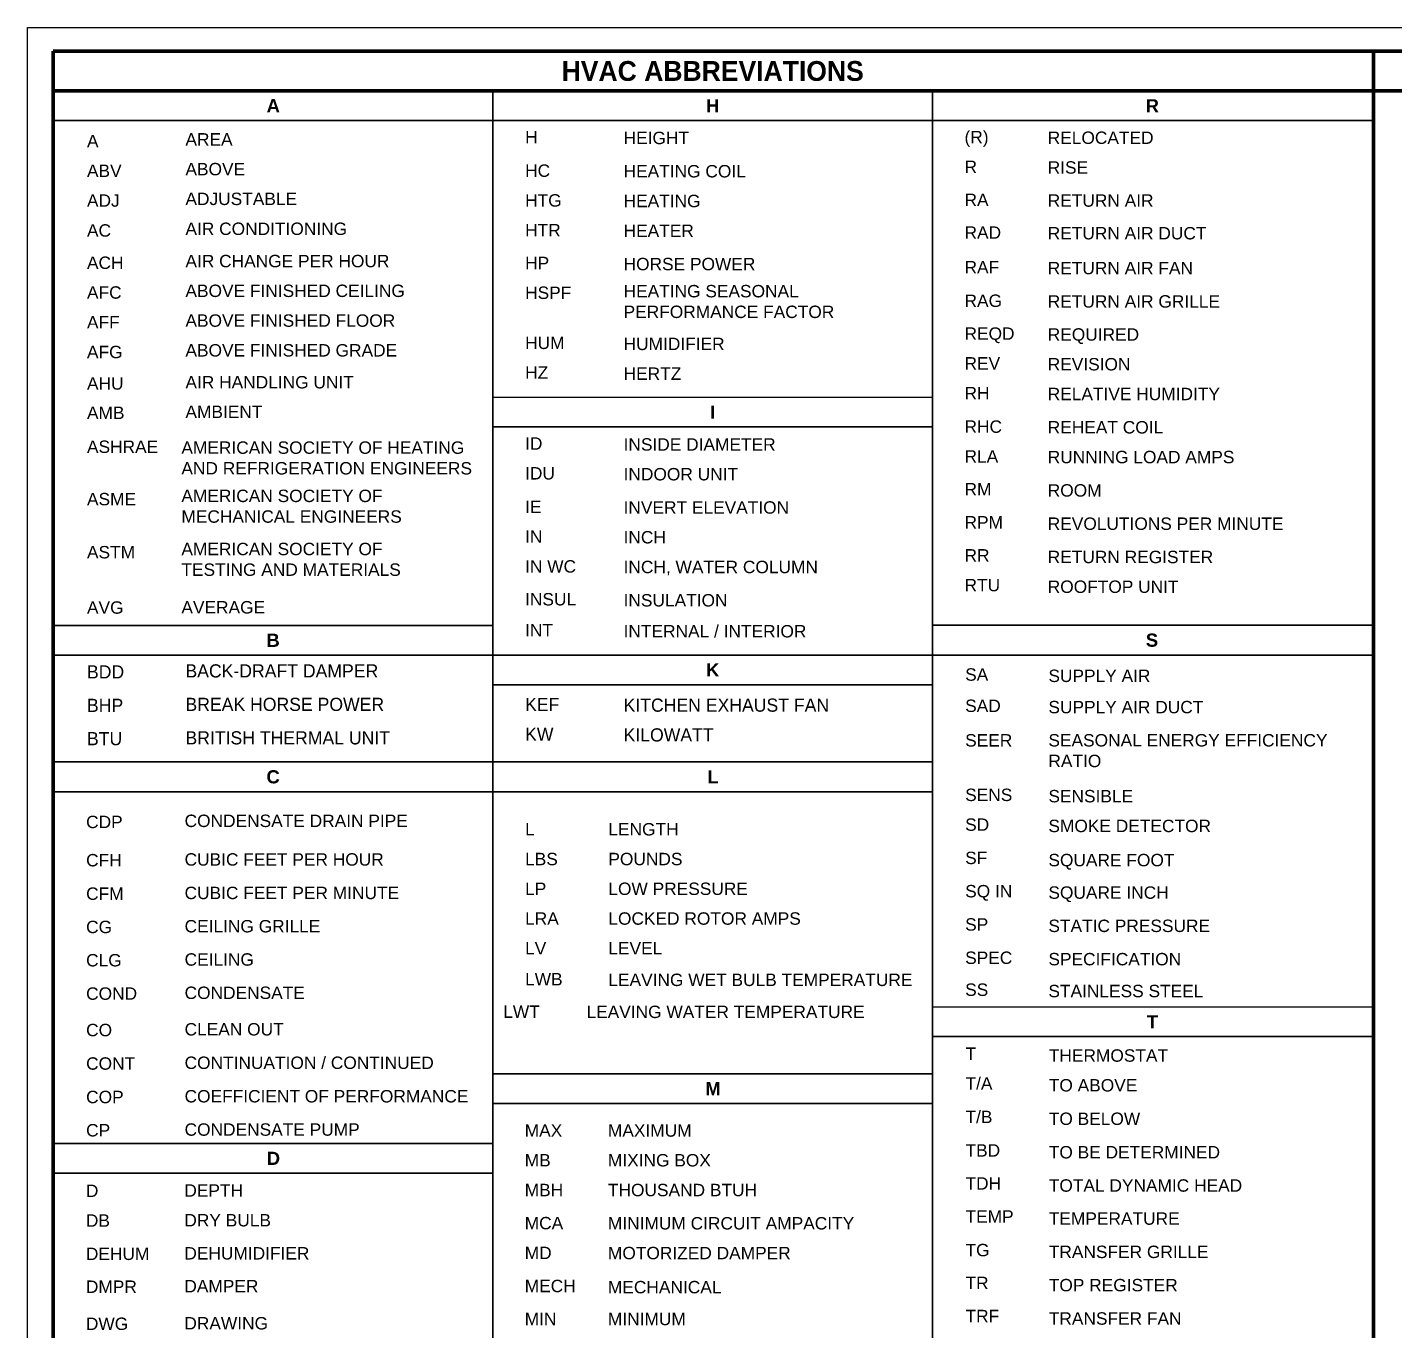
# Model space of a CAD drawing. Header units: inches. Extents: x 2025 to 34930, y -6955 to 4650.
# Drawn here: x 5035 to 5587, y 1580 to 2105 of the extents above; entities that cross this region are included whole.
import ezdxf

# ---------------------------------------------------------------- set-up
doc = ezdxf.new("R2010")
doc.units = ezdxf.units.IN
doc.header["$MEASUREMENT"] = 0
doc.layers.get('DEFPOINTS').update_dxf_attribs({"color": 104})
doc.layers.add('PDF-TEXT', color=7, linetype='Continuous', lineweight=35)
doc.styles.add('Century Gothic', font='GOTHIC.TTF', dxfattribs={"height": 5.3125})
doc.styles.add('Century Gothic_B', font='GOTHICB.TTF', dxfattribs={"height": 6.659722})
doc.styles.add('PDF Arial', font='arial.ttf')

msp = doc.modelspace()

# ---------------------------------------------------------------- linework, layer by layer
at = {"layer": 'DEFPOINTS', "color": 18, "true_color": 0x000000}
msp.add_lwpolyline([(5035.23, 2105.41), (6503.81, 2105.41), (6503.81, 1024.33), (5035.23, 1024.33)], close=True, dxfattribs=at)
at = {"layer": 'PDF-TEXT', "color": 42, "lineweight": 100}
for p, q in [((5045.71, 1038.16), (5045.71, 2095.84)), ((5045.71, 2095.84), (6492.12, 2095.84)), ((5578.16, 2095.84), (5578.16, 1038.16)), ((5045.71, 2079.82), (6492.12, 2079.82))]:
    msp.add_line(p, q, dxfattribs=at)
at = {"layer": 'PDF-TEXT'}
for p, q in [((5222.98, 2079.82), (5222.92, 1194.72)), ((5400.19, 2079.84), (5400.19, 1194.71)), ((5045.71, 2067.83), (5578.16, 2067.83)), ((5400.25, 1956.19), (5222.98, 1956.22)), ((5223.1, 1944.23), (5400.25, 1944.23)), ((5222.98, 1864.18), (5045.71, 1864.21)), ((5400.24, 1864.24), (5578.16, 1864.24)), ((5045.71, 1852.22), (5578.16, 1852.22)), ((5223.1, 1840.3), (5400.25, 1840.3)), ((5045.71, 1809.12), (5400.23, 1809.12)), ((5045.71, 1797.15), (5400.23, 1797.15)), ((5578.16, 1710.31), (5400.27, 1710.33)), ((5400.39, 1698.35), (5578.16, 1698.35)), ((5223.1, 1683.38), (5400.22, 1683.38)), ((5223.1, 1671.38), (5400.22, 1671.38)), ((5045.71, 1655.28), (5222.95, 1655.25)), ((5045.56, 1643.32), (5222.95, 1643.29))]:
    msp.add_line(p, q, dxfattribs=at)

# ---------------------------------------------------------------- texts
at = {"layer": 'PDF-TEXT', "color": 42, "insert": (5311.62, 2087.76), "char_height": 8, "width": 531.8159, "attachment_point": 5, "style": 'Century Gothic_B'}
msp.add_mtext('HVAC ABBREVIATIONS', dxfattribs=at)
at = {"layer": 'PDF-TEXT'}
for s, insert, char_height, width, attachment_point, style in [('{\\fArial|b1|i0|c0|p34;A}', (5134.4, 2073.8), 5.3125, 177.3908, 5, 'Century Gothic_B'), ('{\\fArial|b1|i0|c0|p34;H}', (5311.62, 2073.77), 5.3125, 177.2703, 5, 'Century Gothic_B'), ('{\\fArial|b1|i0|c0|p34;R}', (5488.89, 2073.76), 5.3125, 177.2703, 5, 'Century Gothic_B'), ('AREA', (5098.99, 2062.73), 5, 122.1208, 1, 'PDF Arial'), ('H', (5235.96, 2063.66), 5, 122.1208, 1, 'PDF Arial'), ('HEIGHT', (5275.68, 2063.3), 5, 122.1208, 1, 'PDF Arial'), ('(R)', (5413.17, 2063.66), 5, 122.1208, 1, 'PDF Arial'), ('RELOCATED', (5446.72, 2063.39), 5, 122.1208, 1, 'PDF Arial'), ('A', (5059.28, 2062.05), 5, 122.1208, 1, 'PDF Arial'), ('R', (5413.17, 2051.66), 5, 122.1208, 1, 'PDF Arial'), ('RISE', (5446.72, 2051.39), 5, 122.1208, 1, 'PDF Arial'), ('ABV', (5059.28, 2050.05), 5, 122.1208, 1, 'PDF Arial'), ('ABOVE', (5098.99, 2050.73), 5, 122.1208, 1, 'PDF Arial'), ('HC', (5235.96, 2050.11), 5, 122.1208, 1, 'PDF Arial'), ('HEATING COIL', (5275.68, 2049.88), 5, 122.1208, 1, 'PDF Arial'), ('ADJ', (5059.28, 2038.05), 5, 122.1208, 1, 'PDF Arial'), ('ADJUSTABLE', (5098.99, 2038.73), 5, 122.1208, 1, 'PDF Arial'), ('HTG', (5235.96, 2038.11), 5, 122.1208, 1, 'PDF Arial'), ('HEATING ', (5275.68, 2037.88), 5, 122.1208, 1, 'PDF Arial'), ('RA', (5413.17, 2038.32), 5, 122.1208, 1, 'PDF Arial'), ('RETURN AIR', (5446.72, 2038.06), 5, 122.1208, 1, 'PDF Arial'), ('AC', (5059.28, 2025.99), 5, 122.1208, 1, 'PDF Arial'), ('AIR CONDITIONING', (5098.99, 2026.67), 5, 122.1208, 1, 'PDF Arial'), ('HTR', (5235.96, 2026.11), 5, 122.1208, 1, 'PDF Arial'), ('HEATER', (5275.68, 2025.88), 5, 122.1208, 1, 'PDF Arial'), ('RAD', (5413.17, 2025.14), 5, 122.1208, 1, 'PDF Arial'), ('RETURN AIR DUCT', (5446.72, 2024.88), 5, 122.1208, 1, 'PDF Arial'), ('ACH', (5059.28, 2012.97), 5, 122.1208, 1, 'PDF Arial'), ('AIR CHANGE PER HOUR', (5098.99, 2013.65), 5, 122.1208, 1, 'PDF Arial'), ('HP', (5235.96, 2012.87), 5, 122.1208, 1, 'PDF Arial'), ('HORSE POWER', (5275.68, 2012.45), 5, 122.1208, 1, 'PDF Arial'), ('RAF', (5413.17, 2011.18), 5, 122.1208, 1, 'PDF Arial'), ('RETURN AIR FAN', (5446.72, 2010.83), 5, 122.1208, 1, 'PDF Arial'), ('ABOVE FINISHED CEILING', (5098.99, 2001.65), 5, 122.1208, 1, 'PDF Arial'), ('HEATING SEASONAL\\PPERFORMANCE FACTOR', (5275.68, 2001.51), 5, 122.1208, 1, 'PDF Arial'), ('AFC', (5059.28, 2000.97), 5, 122.1208, 1, 'PDF Arial'), ('HSPF', (5235.96, 2000.87), 5, 122.1208, 1, 'PDF Arial'), ('RAG', (5413.17, 1997.64), 5, 122.1208, 1, 'PDF Arial'), ('RETURN AIR GRILLE', (5446.72, 1997.37), 5, 122.1208, 1, 'PDF Arial'), ('AFF', (5059.28, 1988.97), 5, 122.1208, 1, 'PDF Arial'), ('ABOVE FINISHED FLOOR', (5098.99, 1989.65), 5, 122.1208, 1, 'PDF Arial'), ('HUM', (5235.96, 1980.66), 5, 122.1208, 1, 'PDF Arial'), ('HUMIDIFIER', (5275.68, 1980.24), 5, 122.1208, 1, 'PDF Arial'), ('REQD', (5413.17, 1984.39), 5, 122.1208, 1, 'PDF Arial'), ('REQUIRED', (5446.72, 1984.04), 5, 122.1208, 1, 'PDF Arial'), ('AFG', (5059.28, 1976.97), 5, 122.1208, 1, 'PDF Arial'), ('ABOVE FINISHED GRADE', (5098.99, 1977.65), 5, 122.1208, 1, 'PDF Arial'), ('HZ', (5235.96, 1968.66), 5, 122.1208, 1, 'PDF Arial'), ('REV', (5413.17, 1972.39), 5, 122.1208, 1, 'PDF Arial'), ('REVISION', (5446.72, 1972.04), 5, 122.1208, 1, 'PDF Arial'), ('AHU', (5059.28, 1964.28), 5, 122.1208, 1, 'PDF Arial'), ('AIR HANDLING UNIT', (5098.99, 1964.78), 5, 122.1208, 1, 'PDF Arial'), ('HERTZ', (5275.68, 1968.24), 5, 122.1208, 1, 'PDF Arial'), ('RH', (5413.17, 1960.39), 5, 122.1208, 1, 'PDF Arial'), ('RELATIVE HUMIDITY', (5446.72, 1960.04), 5, 122.1208, 1, 'PDF Arial'), ('AMB', (5059.28, 1952.44), 5, 122.1208, 1, 'PDF Arial'), ('AMBIENT', (5098.99, 1952.85), 5, 122.1208, 1, 'PDF Arial'), ('{\\fArial|b1|i0|c0|p34;I}', (5311.61, 1950.21), 5.3125, 177.2597, 5, 'Century Gothic_B'), ('RHC', (5413.17, 1946.88), 5, 122.1208, 1, 'PDF Arial'), ('REHEAT COIL', (5446.72, 1946.61), 5, 122.1208, 1, 'PDF Arial'), ('ASHRAE', (5059.28, 1938.76), 5, 122.1208, 1, 'PDF Arial'), ('AMERICAN SOCIETY OF HEATING\\PAND REFRIGERATION ENGINEERS', (5097.36, 1938.41), 5, 122.1208, 1, 'PDF Arial'), ('ID', (5235.96, 1940.05), 5, 122.1208, 1, 'PDF Arial'), ('INSIDE DIAMETER', (5275.68, 1939.69), 5, 122.1208, 1, 'PDF Arial'), ('RLA', (5413.17, 1934.88), 5, 122.1208, 1, 'PDF Arial'), ('RUNNING LOAD AMPS', (5446.72, 1934.61), 5, 122.1208, 1, 'PDF Arial'), ('IDU', (5235.96, 1928.05), 5, 122.1208, 1, 'PDF Arial'), ('INDOOR UNIT', (5275.68, 1927.69), 5, 122.1208, 1, 'PDF Arial'), ('AMERICAN SOCIETY OF \\PMECHANICAL ENGINEERS', (5097.36, 1918.95), 5, 122.1208, 1, 'PDF Arial'), ('RM', (5413.17, 1921.63), 5, 122.1208, 1, 'PDF Arial'), ('ROOM', (5446.72, 1921.16), 5, 122.1208, 1, 'PDF Arial'), ('ASME', (5059.28, 1917.64), 5, 122.1208, 1, 'PDF Arial'), ('IE', (5235.96, 1914.51), 5, 122.1208, 1, 'PDF Arial'), ('INVERT ELEVATION', (5275.68, 1914.27), 5, 122.1208, 1, 'PDF Arial'), ('RPM', (5413.17, 1908.29), 5, 122.1208, 1, 'PDF Arial'), ('IN', (5235.96, 1902.51), 5, 122.1208, 1, 'PDF Arial'), ('INCH', (5275.68, 1902.27), 5, 122.1208, 1, 'PDF Arial'), ('REVOLUTIONS PER MINUTE', (5446.72, 1907.73), 5, 122.1208, 1, 'PDF Arial'), ('AMERICAN SOCIETY OF \\PTESTING AND MATERIALS', (5097.36, 1897.53), 5, 122.1208, 1, 'PDF Arial'), ('ASTM', (5059.28, 1896.23), 5, 122.1208, 1, 'PDF Arial'), ('RR', (5413.17, 1894.96), 5, 122.1208, 1, 'PDF Arial'), ('RETURN REGISTER', (5446.72, 1894.31), 5, 122.1208, 1, 'PDF Arial'), ('IN WC', (5235.96, 1890.51), 5, 122.1208, 1, 'PDF Arial'), ('INCH, WATER COLUMN', (5275.68, 1890.27), 5, 122.1208, 1, 'PDF Arial'), ('RTU', (5413.17, 1882.96), 5, 122.1208, 1, 'PDF Arial'), ('ROOFTOP UNIT', (5446.72, 1882.31), 5, 122.1208, 1, 'PDF Arial'), ('INSUL', (5235.96, 1877.26), 5, 122.1208, 1, 'PDF Arial'), ('INSULATION', (5275.68, 1876.84), 5, 122.1208, 1, 'PDF Arial'), ('AVG', (5059.28, 1873.92), 5, 122.1208, 1, 'PDF Arial'), ('AVERAGE', (5097.36, 1874.01), 5, 122.1208, 1, 'PDF Arial'), ('INT', (5235.96, 1864.77), 5, 122.1208, 1, 'PDF Arial'), ('INTERNAL / INTERIOR', (5275.68, 1864.36), 5, 122.1208, 1, 'PDF Arial'), ('{\\fArial|b1|i0|c0|p34;B}', (5134.34, 1858.2), 5.3125, 177.2703, 5, 'Century Gothic_B'), ('{\\fArial|b1|i0|c0|p34;S}', (5488.77, 1858.23), 5.3125, 177.2703, 5, 'Century Gothic_B'), ('{\\fArial|b1|i0|c0|p34;K}', (5311.61, 1846.27), 5.3125, 177.2513, 5, 'Century Gothic_B'), ('SA', (5413.42, 1846.9), 5, 122.1208, 1, 'PDF Arial'), ('SUPPLY AIR', (5447, 1846.37), 5, 122.1208, 1, 'PDF Arial'), ('SAD', (5413.42, 1834.29), 5, 122.1208, 1, 'PDF Arial'), ('SUPPLY AIR DUCT', (5447, 1833.76), 5, 122.1208, 1, 'PDF Arial'), ('SEER', (5413.42, 1820.36), 5, 122.1208, 1, 'PDF Arial'), ('SEASONAL ENERGY EFFICIENCY RATIO', (5447, 1820.38), 5, 122.1208, 1, 'PDF Arial'), ('{\\fArial|b1|i0|c0|p34;C}', (5134.34, 1803.12), 5.3125, 177.2712, 5, 'Century Gothic_B'), ('{\\fArial|b1|i0|c0|p34;L}', (5311.73, 1803.12), 5.3125, 177.2703, 5, 'Century Gothic_B'), ('SENS', (5413.42, 1798.37), 5, 122.1208, 1, 'PDF Arial'), ('SENSIBLE', (5447, 1797.84), 5, 122.1208, 1, 'PDF Arial'), ('CDP', (5058.93, 1787.45), 5, 122.1208, 1, 'PDF Arial'), ('CONDENSATE DRAIN PIPE', (5098.64, 1787.89), 5, 122.1208, 1, 'PDF Arial'), ('L', (5235.96, 1784.49), 5, 122.1208, 1, 'PDF Arial'), ('LENGTH', (5269.54, 1784.49), 5, 122.1208, 1, 'PDF Arial'), ('SD', (5413.42, 1786.37), 5, 122.1208, 1, 'PDF Arial'), ('SMOKE DETECTOR', (5447, 1785.84), 5, 122.1208, 1, 'PDF Arial'), ('CFH', (5058.93, 1772.02), 5, 122.1208, 1, 'PDF Arial'), ('CUBIC FEET PER HOUR', (5098.64, 1772.32), 5, 122.1208, 1, 'PDF Arial'), ('LBS', (5235.96, 1772.49), 5, 122.1208, 1, 'PDF Arial'), ('POUNDS', (5269.54, 1772.49), 5, 122.1208, 1, 'PDF Arial'), ('SF', (5413.42, 1772.95), 5, 122.1208, 1, 'PDF Arial'), ('SQUARE FOOT', (5447, 1772.06), 5, 122.1208, 1, 'PDF Arial'), ('LP', (5235.96, 1760.49), 5, 122.1208, 1, 'PDF Arial'), ('LOW PRESSURE', (5269.54, 1760.49), 5, 122.1208, 1, 'PDF Arial'), ('SQ IN', (5413.42, 1759.52), 5, 122.1208, 1, 'PDF Arial'), ('SQUARE INCH', (5447, 1758.96), 5, 122.1208, 1, 'PDF Arial'), ('CFM', (5058.93, 1758.52), 5, 122.1208, 1, 'PDF Arial'), ('CUBIC FEET PER MINUTE', (5098.64, 1758.82), 5, 122.1208, 1, 'PDF Arial'), ('LRA', (5235.96, 1748.49), 5, 122.1208, 1, 'PDF Arial'), ('LOCKED ROTOR AMPS', (5269.54, 1748.49), 5, 122.1208, 1, 'PDF Arial'), ('CG', (5058.93, 1745.1), 5, 122.1208, 1, 'PDF Arial'), ('CEILING GRILLE', (5098.64, 1745.39), 5, 122.1208, 1, 'PDF Arial'), ('SP', (5413.42, 1746.1), 5, 122.1208, 1, 'PDF Arial'), ('STATIC PRESSURE', (5447, 1745.54), 5, 122.1208, 1, 'PDF Arial'), ('CLG', (5058.93, 1731.67), 5, 122.1208, 1, 'PDF Arial'), ('CEILING', (5098.64, 1731.97), 5, 122.1208, 1, 'PDF Arial'), ('LV', (5235.96, 1736.49), 5, 122.1208, 1, 'PDF Arial'), ('LEVEL', (5269.54, 1736.49), 5, 122.1208, 1, 'PDF Arial'), ('SPEC', (5413.42, 1732.67), 5, 122.1208, 1, 'PDF Arial'), ('SPECIFICATION', (5447, 1732.11), 5, 122.1208, 1, 'PDF Arial'), ('LWB', (5235.96, 1724.02), 5, 122.1208, 1, 'PDF Arial'), ('COND', (5058.93, 1718.22), 5, 122.1208, 1, 'PDF Arial'), ('CONDENSATE', (5098.64, 1718.54), 5, 122.1208, 1, 'PDF Arial'), ('SS', (5413.42, 1719.79), 5, 122.1208, 1, 'PDF Arial'), ('STAINLESS STEEL', (5447, 1719.25), 5, 122.1208, 1, 'PDF Arial'), ('LWT', (5227.15, 1710.93), 5, 122.1208, 1, 'PDF Arial'), ('CLEAN OUT', (5098.64, 1703.82), 5, 122.1208, 1, 'PDF Arial'), ('{\\fArial|b1|i0|c0|p34;T}', (5488.97, 1704.33), 5.3125, 177.1523, 5, 'Century Gothic_B'), ('CO', (5058.93, 1703.52), 5, 122.1208, 1, 'PDF Arial'), ('T', (5413.57, 1693.98), 5, 122.1208, 1, 'PDF Arial'), ('THERMOSTAT', (5447.15, 1693.24), 5, 122.1208, 1, 'PDF Arial'), ('CONT', (5058.93, 1690.02), 5, 122.1208, 1, 'PDF Arial'), ('CONTINUATION / CONTINUED', (5098.64, 1690.32), 5, 122.1208, 1, 'PDF Arial'), ('T/A', (5413.57, 1681.98), 5, 122.1208, 1, 'PDF Arial'), ('COP', (5058.93, 1676.52), 5, 122.1208, 1, 'PDF Arial'), ('COEFFICIENT OF PERFORMANCE', (5098.64, 1676.82), 5, 122.1208, 1, 'PDF Arial'), ('{\\fArial|b1|i0|c0|p34;M}', (5311.73, 1677.38), 5.3125, 177.2703, 5, 'Century Gothic_B'), ('TO ABOVE', (5447.15, 1681.24), 5, 122.1208, 1, 'PDF Arial'), ('T/B', (5413.57, 1668.48), 5, 122.1208, 1, 'PDF Arial'), ('TO BELOW', (5447.15, 1667.74), 5, 122.1208, 1, 'PDF Arial'), ('CP', (5058.93, 1663.1), 5, 122.1208, 1, 'PDF Arial'), ('CONDENSATE PUMP', (5098.64, 1663.39), 5, 122.1208, 1, 'PDF Arial'), ('MAX', (5235.81, 1663), 5, 122.1208, 1, 'PDF Arial'), ('MAXIMUM', (5269.36, 1663), 5, 122.1208, 1, 'PDF Arial'), ('TBD', (5413.57, 1654.98), 5, 122.1208, 1, 'PDF Arial'), ('TO BE DETERMINED', (5447.15, 1654.24), 5, 122.1208, 1, 'PDF Arial'), ('{\\fArial|b1|i0|c0|p34;D}', (5134.46, 1649.27), 5.3125, 177.2703, 5, 'Century Gothic_B'), ('MB', (5235.81, 1651), 5, 122.1208, 1, 'PDF Arial'), ('MIXING BOX', (5269.36, 1651), 5, 122.1208, 1, 'PDF Arial'), ('D', (5058.84, 1638.69), 5, 122.1208, 1, 'PDF Arial'), ('DEPTH', (5098.55, 1638.81), 5, 122.1208, 1, 'PDF Arial'), ('MBH', (5235.81, 1639), 5, 122.1208, 1, 'PDF Arial'), ('THOUSAND BTUH', (5269.36, 1639), 5, 122.1208, 1, 'PDF Arial'), ('TDH', (5413.57, 1641.65), 5, 122.1208, 1, 'PDF Arial'), ('TOTAL DYNAMIC HEAD', (5447.15, 1640.82), 5, 122.1208, 1, 'PDF Arial'), ('DB', (5058.84, 1626.69), 5, 122.1208, 1, 'PDF Arial'), ('DRY BULB', (5098.55, 1626.81), 5, 122.1208, 1, 'PDF Arial'), ('TEMP', (5413.57, 1628.31), 5, 122.1208, 1, 'PDF Arial'), ('TEMPERATURE', (5447.15, 1627.48), 5, 122.1208, 1, 'PDF Arial'), ('MCA', (5235.81, 1625.64), 5, 122.1208, 1, 'PDF Arial'), ('MINIMUM CIRCUIT AMPACITY', (5269.36, 1625.58), 5, 122.1208, 1, 'PDF Arial'), ('DEHUM', (5058.84, 1613.26), 5, 122.1208, 1, 'PDF Arial'), ('DEHUMIDIFIER', (5098.55, 1613.47), 5, 122.1208, 1, 'PDF Arial'), ('MD', (5235.81, 1613.64), 5, 122.1208, 1, 'PDF Arial'), ('MOTORIZED DAMPER', (5269.36, 1613.58), 5, 122.1208, 1, 'PDF Arial'), ('TG', (5413.57, 1614.77), 5, 122.1208, 1, 'PDF Arial'), ('TRANSFER GRILLE', (5447.15, 1614.06), 5, 122.1208, 1, 'PDF Arial'), ('DMPR', (5058.84, 1600.01), 5, 122.1208, 1, 'PDF Arial'), ('DAMPER', (5098.55, 1600.22), 5, 122.1208, 1, 'PDF Arial'), ('MECH', (5235.81, 1600.3), 5, 122.1208, 1, 'PDF Arial'), ('MECHANICAL ', (5269.36, 1599.83), 5, 122.1208, 1, 'PDF Arial'), ('TR', (5413.57, 1601.52), 5, 122.1208, 1, 'PDF Arial'), ('TOP REGISTER', (5447.15, 1600.64), 5, 122.1208, 1, 'PDF Arial'), ('TRF', (5413.57, 1588.18), 5, 122.1208, 1, 'PDF Arial'), ('DWG', (5058.84, 1585.05), 5, 122.1208, 1, 'PDF Arial'), ('DRAWING', (5098.55, 1585.26), 5, 122.1208, 1, 'PDF Arial'), ('MIN', (5235.81, 1586.98), 5, 122.1208, 1, 'PDF Arial'), ('MINIMUM', (5269.36, 1586.98), 5, 122.1208, 1, 'PDF Arial'), ('TRANSFER FAN', (5447.15, 1587.18), 5, 122.1208, 1, 'PDF Arial')]:
    msp.add_mtext(s, dxfattribs=dict(at, insert=insert, char_height=char_height, width=width, attachment_point=attachment_point, style=style))
at = {"layer": 'PDF-TEXT', "attachment_point": 7, "style": 'Century Gothic'}
for s, insert, char_height in [('BDD', (5059.28, 1842.81), 5.312), ('BACK-DRAFT DAMPER', (5098.99, 1843.13), 5.3125), ('BHP', (5059.28, 1829.31), 5.312), ('BREAK HORSE POWER', (5098.99, 1829.63), 5.3125), ('KEF', (5235.96, 1829.67), 5.312), ('KITCHEN EXHAUST FAN', (5275.68, 1829.32), 5.3125), ('BTU', (5059.28, 1815.81), 5.312), ('BRITISH THERMAL UNIT', (5098.99, 1816.13), 5.3125), ('KW', (5235.96, 1817.67), 5.312), ('KILOWATT', (5275.68, 1817.32), 5.312)]:
    msp.add_mtext(s, dxfattribs=dict(at, insert=insert, char_height=char_height))
at = {"layer": 'PDF-TEXT', "char_height": 5, "attachment_point": 1, "line_spacing_factor": 0.789919, "style": 'PDF Arial'}
for s, insert, width in [('LEAVING WET BULB TEMPERATURE', (5269.54, 1723.76), 122.3215), ('LEAVING WATER TEMPERATURE', (5260.73, 1710.85), 116.5728)]:
    msp.add_mtext(s, dxfattribs=dict(at, insert=insert, width=width))

doc.saveas('drawing.dxf')
